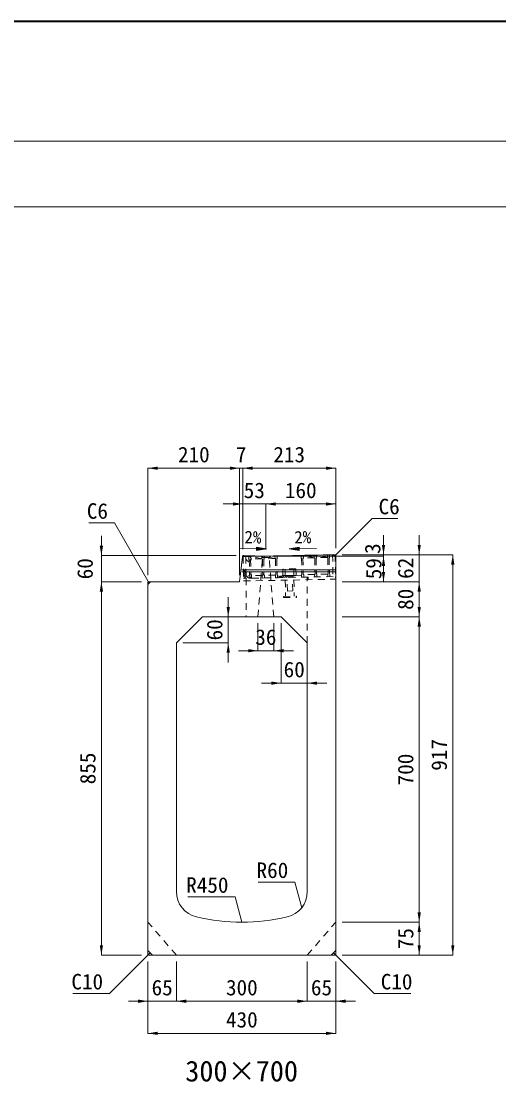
# Model space of a CAD drawing. Units: millimetres at full size; some dimension numbers follow another scale. Extents: x -3301 to 90699, y 107523 to 139162.
# Drawn here: x 17385 to 18479, y 132994 to 135424 of the extents above; entities that cross this region are included whole.
import ezdxf
from ezdxf.enums import TextEntityAlignment as Align

# ---------------------------------------------------------------- set-up
doc = ezdxf.new("R2010")
doc.units = ezdxf.units.MM
doc.header["$LTSCALE"] = 21
doc.header["$PDMODE"] = 32
doc.header["$PDSIZE"] = 10.5
doc.linetypes.add('USER1', pattern=[1.35, 0.75, -0.6])
for name, color, linetype, lineweight in [('0_2', 7, 'USER1', 9), ('図枠', 7, 'Continuous', 5), ('寸法線', 7, 'Continuous', 9), ('引出線', 4, 'Continuous', 9), ('本体', 2, 'Continuous', 9), ('補助線', 8, 'Continuous', 13), ('ｸﾞﾚｰﾁﾝｸﾞ', 7, 'USER1', 9)]:
    doc.layers.add(name, color=color, linetype=linetype, lineweight=lineweight)
doc.styles.add('ＭＳ ゴシック', font='')
doc.styles.get('ＭＳ ゴシック').set_extended_font_data('MS Gothic')

# ---------------------------------------------------------------- blocks, each defined once
blk = doc.blocks.new('filled_arrow')
at = {"color": 0, "linetype": 'Continuous', "lineweight": -2}
blk.add_solid([(7.5, 1.25), (0, 0), (7.5, -1.25)], dxfattribs=at)

msp = doc.modelspace()

# ---------------------------------------------------------------- hatches: boundary and pattern name
at = {"layer": '引出線'}
for points in [[(17924.13, 134219.13), (17923.98, 134211.63), (17946.55, 134214.93)], [(18021.49, 134219.13), (18021.64, 134211.63), (17999.06, 134214.93)]]:
    msp.add_hatch(color=256, dxfattribs=at).paths.add_polyline_path(points)
at = {"layer": 'ｸﾞﾚｰﾁﾝｸﾞ'}
h = msp.add_hatch(dxfattribs=at)
h.set_pattern_fill('USER', color=256, style=0, pattern_type=2)
h.set_pattern_definition([(46.14576, (17369.18, 133819.99), (-2.28951, 2.19972), [75, -60])])
h.paths.add_polyline_path([(17893.25, 134197.53), (17899.25, 134197.65), (17900.25, 134147.66), (17894.25, 134147.54)])
h = msp.add_hatch(dxfattribs=at)
h.set_pattern_fill('USER', color=256, style=0, pattern_type=2)
h.set_pattern_definition([(46.14576, (17466.16, 133821.93), (-2.28951, 2.19972), [75, -60])])
h.paths.add_polyline_path([(17972.23, 134149.1), (17972.14, 134153.6), (18007.63, 134154.3), (18022.63, 134154.6), (18027.13, 134154.69), (18027.22, 134150.2), (18007.72, 134149.81)])

# ---------------------------------------------------------------- linework, layer by layer
at = {"layer": '0_2'}
for p, q in [((17934.85, 134198.78), (17937.67, 134195.72)), ((17955.85, 134198.78), (17953.03, 134195.72)), ((17927.35, 134059.63), (17937.67, 134195.72)), ((17937.67, 134195.72), (17953.03, 134195.72)), ((17963.35, 134059.63), (17953.03, 134195.72))]:
    msp.add_line(p, q, dxfattribs=at)
at = {"layer": '図枠', "lineweight": 40}
msp.add_line((12824.21, 135424.01), (22574.21, 135424.01), dxfattribs=at)
at = {"layer": '図枠', "lineweight": 13}
for p, q in [((13199.21, 135149.01), (22199.21, 135149.01)), ((13199.21, 134999.01), (22199.21, 134999.01))]:
    msp.add_line(p, q, dxfattribs=at)
at = {"layer": '寸法線'}
for p, q in [((17675.35, 134399.96), (17885.35, 134399.96)), ((17675.35, 134154.63), (17675.35, 134399.96)), ((17840.35, 134399.96), (17937.35, 134399.96)), ((17885.35, 134154.63), (17885.35, 134399.96)), ((17885.35, 134154.63), (17885.35, 134399.96)), ((17892.35, 134214.63), (17892.35, 134399.96)), ((17892.35, 134399.96), (18105.35, 134399.96)), ((17892.35, 134214.63), (17892.35, 134399.96)), ((18105.35, 134216.63), (18105.35, 134399.96)), ((17847.35, 134317.94), (17990.35, 134317.94)), ((17892.35, 134214.63), (17892.35, 134317.94)), ((17945.35, 134213.57), (17945.35, 134317.94)), ((17945.35, 134317.94), (18105.35, 134317.94)), ((17945.35, 134213.57), (17945.35, 134317.94)), ((18105.35, 134216.63), (18105.35, 134317.94)), ((18214.85, 134246.63), (18214.85, 134153.57)), ((18296.7, 134246.63), (18296.7, 134094.63)), ((17568.6, 134244.63), (17568.6, 134094.63)), ((17877.35, 134199.63), (17568.6, 134199.63)), ((17960.35, 134198.57), (18214.85, 134198.57)), ((17960.35, 134198.57), (18214.85, 134198.57)), ((18120.35, 134201.63), (18214.85, 134201.63)), ((18120.35, 134201.63), (18373.57, 134201.63)), ((18120.35, 134201.63), (18296.7, 134201.63)), ((18214.85, 134198.57), (18214.85, 134139.63)), ((18373.57, 134201.63), (18373.57, 133284.63)), ((17660.35, 134139.63), (17568.6, 134139.63)), ((17568.6, 134139.63), (17568.6, 133284.63)), ((17660.35, 134139.63), (17568.6, 134139.63)), ((18120.35, 134139.63), (18214.85, 134139.63)), ((18120.35, 134139.63), (18296.7, 134139.63)), ((18120.35, 134139.63), (18296.7, 134139.63)), ((18296.7, 134139.63), (18296.7, 134059.63)), ((17859.24, 134104.63), (17859.24, 133954.63)), ((17815.35, 134059.63), (17859.24, 134059.63)), ((18120.35, 134059.63), (18296.7, 134059.63)), ((18120.35, 134059.63), (18296.7, 134059.63)), ((18296.7, 134059.63), (18296.7, 133359.63)), ((17927.35, 134044.63), (17927.35, 133981.79)), ((17963.35, 134044.63), (17963.35, 133981.79)), ((17980.35, 134044.63), (17980.35, 133907.51)), ((17755.35, 133999.63), (17859.24, 133999.63)), ((17882.35, 133981.79), (18008.35, 133981.79)), ((18040.35, 133984.63), (18040.35, 133907.51)), ((17935.35, 133907.51), (18085.35, 133907.51)), ((18120.35, 133359.63), (18296.7, 133359.63)), ((18120.35, 133359.63), (18296.7, 133359.63)), ((18296.7, 133359.63), (18296.7, 133284.63)), ((17660.35, 133284.63), (17568.6, 133284.63)), ((18120.35, 133284.63), (18296.7, 133284.63)), ((18120.35, 133284.63), (18373.57, 133284.63)), ((17675.35, 133269.63), (17675.35, 133178.8)), ((17675.35, 133269.63), (17675.35, 133105.2)), ((17740.35, 133269.63), (17740.35, 133178.8)), ((17740.35, 133269.63), (17740.35, 133178.8)), ((18040.35, 133269.63), (18040.35, 133178.8)), ((18040.35, 133269.63), (18040.35, 133178.8)), ((18105.35, 133269.63), (18105.35, 133178.8)), ((18105.35, 133269.63), (18105.35, 133105.2)), ((17630.35, 133178.8), (17785.35, 133178.8)), ((17740.35, 133178.8), (18040.35, 133178.8)), ((17995.35, 133178.8), (18150.35, 133178.8)), ((17675.35, 133105.2), (18105.35, 133105.2))]:
    msp.add_line(p, q, dxfattribs=at)
at = {"layer": '引出線'}
for p, q in [((17884.44, 134216.17), (17946.55, 134214.93)), ((18061.17, 134216.17), (17999.06, 134214.93))]:
    msp.add_line(p, q, dxfattribs=at)
for points in [[(17678.35, 134136.69), (17598.66, 134274.72), (17539.49, 134274.72)], [(18102.35, 134198.71), (18188.6, 134284.95), (18247.76, 134284.95)], [(18027.42, 133392.95), (18011.68, 133451.69), (17927.77, 133451.69)], [(17890.35, 133359.63), (17874.75, 133417.84), (17766.48, 133417.84)], [(17680.35, 133289.63), (17587.51, 133196.4), (17503.22, 133196.4)], [(18100.35, 133289.63), (18193.58, 133196.4), (18277.87, 133196.4)]]:
    msp.add_lwpolyline(points, dxfattribs=at)
at = {"layer": '引出線', "lineweight": 13}
for points in [[(17924.13, 134219.13), (17923.98, 134211.63), (17946.55, 134214.93)], [(18021.49, 134219.13), (18021.64, 134211.63), (17999.06, 134214.93)]]:
    msp.add_lwpolyline(points, close=True, dxfattribs=at)
at = {"layer": '本体', "lineweight": 13}
for p, q in [((17895.08, 134199.57), (17945.35, 134198.57)), ((17945.35, 134198.57), (18099.35, 134201.51)), ((18105.35, 134195.63), (18099.35, 134201.51)), ((17892.04, 134196.92), (17885.35, 134139.63)), ((18105.35, 133294.63), (18105.35, 134195.63)), ((17681.35, 134139.63), (17675.35, 134133.63)), ((17675.35, 134133.63), (17675.35, 133294.63)), ((17681.35, 134139.63), (17885.35, 134139.63)), ((17740.35, 133999.63), (17800.35, 134059.63)), ((17800.35, 134059.63), (17980.35, 134059.63)), ((17980.35, 134059.63), (18040.35, 133999.63)), ((17740.35, 133999.63), (17740.35, 133430.15)), ((18040.35, 133430.16), (18040.35, 133999.63)), ((17685.35, 133284.63), (17675.35, 133294.63)), ((17685.35, 133284.63), (18095.35, 133284.63)), ((18095.35, 133284.63), (18105.35, 133294.63))]:
    msp.add_line(p, q, dxfattribs=at)
at = {"layer": '本体', "color": 4}
for p, q in [((18105.35, 134166.76), (17890.27, 134166.76)), ((18105.35, 134162.76), (17890.27, 134162.76))]:
    msp.add_line(p, q, dxfattribs=at)
at = {"layer": '本体', "linetype": 'USER1'}
for p, q in [((18040.35, 133999.63), (18040.35, 134150.46)), ((17900.25, 134147.66), (17900.25, 134059.63))]:
    msp.add_line(p, q, dxfattribs=at)
at = {"layer": '本体', "color": 7, "linetype": 'USER1'}
for p, q in [((17740.35, 133284.63), (17675.35, 133359.63)), ((18040.35, 133284.63), (18105.35, 133359.63))]:
    msp.add_line(p, q, dxfattribs=at)
at = {"layer": '本体', "lineweight": 13}
for centre, radius, start, end in [((17895.02, 134196.57), 3, 88.85438, 173.34557), ((17800.35, 133430.15), 60, 180, 256.65779), ((17980.35, 133430.16), 60, 283.34251, 0), ((17890.35, 133809.63), 450, 256.65779, 283.34251)]:
    msp.add_arc(centre, radius, start, end, dxfattribs=at)
at = {"layer": '補助線'}
for p, q in [((17892.04, 134196.92), (17892.35, 134199.63)), ((17895.08, 134199.57), (17892.35, 134199.63)), ((18099.35, 134201.51), (18105.35, 134201.63)), ((18105.35, 134195.63), (18105.35, 134201.63)), ((17675.35, 134133.63), (17675.35, 134139.63)), ((17681.35, 134139.63), (17675.35, 134139.63)), ((17675.35, 133294.63), (17675.35, 133284.63)), ((17685.35, 133284.63), (17675.35, 133284.63)), ((18095.35, 133284.63), (18105.35, 133284.63)), ((18105.35, 133294.63), (18105.35, 133284.63))]:
    msp.add_line(p, q, dxfattribs=at)
at = {"layer": 'ｸﾞﾚｰﾁﾝｸﾞ'}
for p, q in [((17893.25, 134197.53), (18104.21, 134201.75)), ((17893.25, 134197.53), (17894.37, 134141.54)), ((17899.25, 134197.65), (17900.25, 134147.66)), ((17906.24, 134197.79), (18091.21, 134201.49)), ((17911.24, 134197.89), (17906.24, 134197.79)), ((17911.24, 134197.89), (17906.24, 134197.79)), ((17911.24, 134197.89), (17906.24, 134197.79)), ((17906.36, 134191.79), (17906.24, 134197.79)), ((17906.24, 134197.79), (17906.36, 134191.79)), ((17906.24, 134197.79), (17906.36, 134191.79)), ((17906.24, 134197.79), (17906.36, 134191.79)), ((17906.24, 134197.79), (17906.36, 134191.79)), ((17906.24, 134197.79), (17906.36, 134191.79)), ((17906.24, 134197.79), (17906.36, 134191.79)), ((17936.36, 134192.39), (17911.24, 134197.89)), ((17911.24, 134197.89), (17911.36, 134191.89)), ((17911.24, 134197.89), (17911.36, 134191.89)), ((17911.24, 134197.89), (17911.36, 134191.89)), ((17941.24, 134198.49), (17936.24, 134198.39)), ((17941.24, 134198.49), (17936.24, 134198.39)), ((17941.24, 134198.49), (17936.24, 134198.39)), ((17936.24, 134198.39), (17936.36, 134192.39)), ((17936.24, 134198.39), (17936.36, 134192.39)), ((17936.24, 134198.39), (17936.36, 134192.39)), ((17966.35, 134192.99), (17941.24, 134198.49)), ((17941.24, 134198.49), (17941.36, 134192.49)), ((17941.24, 134198.49), (17941.36, 134192.49)), ((17941.24, 134198.49), (17941.36, 134192.49)), ((17971.23, 134199.09), (17966.23, 134198.99)), ((17971.23, 134199.09), (17966.23, 134198.99)), ((17971.23, 134199.09), (17966.23, 134198.99)), ((17966.23, 134198.99), (17966.35, 134192.99)), ((17966.23, 134198.99), (17966.35, 134192.99)), ((17966.23, 134198.99), (17966.35, 134192.99)), ((17971.23, 134199.09), (17971.35, 134193.09)), ((17971.23, 134199.09), (17971.35, 134193.09)), ((17971.23, 134199.09), (17971.35, 134193.09)), ((18026.22, 134200.19), (18026.34, 134194.19)), ((18026.22, 134200.19), (18026.34, 134194.19)), ((18026.22, 134200.19), (18026.34, 134194.19)), ((18031.22, 134200.29), (18031.34, 134194.29)), ((18031.22, 134200.29), (18031.34, 134194.29)), ((18031.22, 134200.29), (18031.34, 134194.29)), ((18056.33, 134194.79), (18031.22, 134200.29)), ((18056.21, 134200.79), (18056.33, 134194.79)), ((18056.21, 134200.79), (18056.33, 134194.79)), ((18056.21, 134200.79), (18056.33, 134194.79)), ((18061.21, 134200.89), (18061.33, 134194.89)), ((18061.21, 134200.89), (18061.33, 134194.89)), ((18061.21, 134200.89), (18061.33, 134194.89)), ((18086.33, 134195.39), (18061.21, 134200.89)), ((18091.21, 134201.49), (18086.21, 134201.39)), ((18091.21, 134201.49), (18086.21, 134201.39)), ((18091.21, 134201.49), (18086.21, 134201.39)), ((18086.21, 134201.39), (18086.33, 134195.39)), ((18086.21, 134201.39), (18086.33, 134195.39)), ((18086.21, 134201.39), (18086.33, 134195.39)), ((18091.21, 134201.49), (18091.33, 134195.49)), ((18091.21, 134201.49), (18091.33, 134195.49)), ((18091.21, 134201.49), (18091.33, 134195.49)), ((18098.21, 134201.63), (18099.21, 134151.64)), ((18104.21, 134201.75), (18105.33, 134145.76)), ((17906.36, 134191.79), (17907.38, 134190.81)), ((17906.36, 134191.79), (17907.38, 134190.81)), ((17906.36, 134191.79), (17907.38, 134190.81)), ((17907.38, 134190.81), (17908.1, 134154.81)), ((17907.38, 134190.81), (17908.1, 134154.81)), ((17907.38, 134190.81), (17908.1, 134154.81)), ((17911.36, 134191.89), (17910.38, 134190.87)), ((17911.36, 134191.89), (17910.38, 134190.87)), ((17911.36, 134191.89), (17910.38, 134190.87)), ((17910.38, 134190.87), (17911.1, 134154.87)), ((17910.38, 134190.87), (17911.1, 134154.87)), ((17910.38, 134190.87), (17911.1, 134154.87)), ((17936.36, 134192.39), (17911.36, 134191.89)), ((17936.36, 134192.39), (17937.38, 134191.41)), ((17936.36, 134192.39), (17937.38, 134191.41)), ((17936.36, 134192.39), (17937.38, 134191.41)), ((17937.38, 134191.41), (17938.1, 134155.41)), ((17937.38, 134191.41), (17938.1, 134155.41)), ((17937.38, 134191.41), (17938.1, 134155.41)), ((17941.36, 134192.49), (17940.38, 134191.47)), ((17941.36, 134192.49), (17940.38, 134191.47)), ((17941.36, 134192.49), (17940.38, 134191.47)), ((17940.38, 134191.47), (17941.1, 134155.47)), ((17940.38, 134191.47), (17941.1, 134155.47)), ((17940.38, 134191.47), (17941.1, 134155.47)), ((17966.35, 134192.99), (17941.36, 134192.49)), ((17966.35, 134192.99), (17967.37, 134192.01)), ((17966.35, 134192.99), (17967.37, 134192.01)), ((17966.35, 134192.99), (17967.37, 134192.01)), ((17967.37, 134192.01), (17968.09, 134156.01)), ((17967.37, 134192.01), (17968.09, 134156.01)), ((17967.37, 134192.01), (17968.09, 134156.01)), ((17971.35, 134193.09), (17970.37, 134192.07)), ((17971.35, 134193.09), (17970.37, 134192.07)), ((17971.35, 134193.09), (17970.37, 134192.07)), ((17970.37, 134192.07), (17971.09, 134156.07)), ((17970.37, 134192.07), (17971.09, 134156.07)), ((17970.37, 134192.07), (17971.09, 134156.07)), ((18026.34, 134194.19), (18027.36, 134193.21)), ((18026.34, 134194.19), (18027.36, 134193.21)), ((18026.34, 134194.19), (18027.36, 134193.21)), ((18027.36, 134193.21), (18028.08, 134157.21)), ((18027.36, 134193.21), (18028.08, 134157.21)), ((18027.36, 134193.21), (18028.08, 134157.21)), ((18031.34, 134194.29), (18030.36, 134193.27)), ((18031.34, 134194.29), (18030.36, 134193.27)), ((18031.34, 134194.29), (18030.36, 134193.27)), ((18030.36, 134193.27), (18031.08, 134157.27)), ((18030.36, 134193.27), (18031.08, 134157.27)), ((18030.36, 134193.27), (18031.08, 134157.27)), ((18056.33, 134194.79), (18031.34, 134194.29)), ((18056.33, 134194.79), (18057.35, 134193.81)), ((18056.33, 134194.79), (18057.35, 134193.81)), ((18056.33, 134194.79), (18057.35, 134193.81)), ((18057.35, 134193.81), (18058.07, 134157.81)), ((18057.35, 134193.81), (18058.07, 134157.81)), ((18057.35, 134193.81), (18058.07, 134157.81)), ((18061.33, 134194.89), (18060.35, 134193.87)), ((18061.33, 134194.89), (18060.35, 134193.87)), ((18061.33, 134194.89), (18060.35, 134193.87)), ((18060.35, 134193.87), (18061.07, 134157.87)), ((18060.35, 134193.87), (18061.07, 134157.87)), ((18060.35, 134193.87), (18061.07, 134157.87)), ((18086.33, 134195.39), (18061.33, 134194.89)), ((18086.33, 134195.39), (18087.35, 134194.41)), ((18086.33, 134195.39), (18087.35, 134194.41)), ((18086.33, 134195.39), (18087.35, 134194.41)), ((18087.35, 134194.41), (18088.07, 134158.41)), ((18087.35, 134194.41), (18088.07, 134158.41)), ((18087.35, 134194.41), (18088.07, 134158.41)), ((18091.33, 134195.49), (18090.35, 134194.47)), ((18091.33, 134195.49), (18090.35, 134194.47)), ((18091.33, 134195.49), (18090.35, 134194.47)), ((18090.35, 134194.47), (18091.07, 134158.47)), ((18090.35, 134194.47), (18091.07, 134158.47)), ((18090.35, 134194.47), (18091.07, 134158.47)), ((18099.21, 134151.64), (17894.25, 134147.54)), ((17907.12, 134153.8), (17908.1, 134154.81)), ((17907.12, 134153.8), (17908.1, 134154.81)), ((17907.12, 134153.8), (17908.1, 134154.81)), ((17907.24, 134147.8), (17907.12, 134153.8)), ((17907.24, 134147.8), (17907.12, 134153.8)), ((17907.24, 134147.8), (17907.12, 134153.8)), ((17907.24, 134147.8), (17907.12, 134153.8)), ((17907.24, 134147.8), (17907.12, 134153.8)), ((17907.24, 134147.8), (17907.12, 134153.8)), ((17912.12, 134153.9), (17911.1, 134154.87)), ((17912.12, 134153.9), (17911.1, 134154.87)), ((17912.12, 134153.9), (17911.1, 134154.87)), ((17937.12, 134154.39), (17912.12, 134153.9)), ((17912.24, 134147.9), (17912.12, 134153.9)), ((17912.24, 134147.9), (17912.12, 134153.9)), ((17912.24, 134147.9), (17912.12, 134153.9)), ((17937.12, 134154.39), (17938.1, 134155.41)), ((17937.12, 134154.39), (17938.1, 134155.41)), ((17937.12, 134154.39), (17938.1, 134155.41)), ((17937.24, 134148.4), (17937.12, 134154.39)), ((17937.24, 134148.4), (17937.12, 134154.39)), ((17937.24, 134148.4), (17937.12, 134154.39)), ((17942.12, 134154.49), (17941.1, 134155.47)), ((17942.12, 134154.49), (17941.1, 134155.47)), ((17942.12, 134154.49), (17941.1, 134155.47)), ((17967.11, 134154.99), (17942.12, 134154.49)), ((17942.24, 134148.5), (17942.12, 134154.49)), ((17942.24, 134148.5), (17942.12, 134154.49)), ((17942.24, 134148.5), (17942.12, 134154.49)), ((17967.11, 134154.99), (17968.09, 134156.01)), ((17967.11, 134154.99), (17968.09, 134156.01)), ((17967.11, 134154.99), (17968.09, 134156.01)), ((17967.23, 134149), (17967.11, 134154.99)), ((17967.23, 134149), (17967.11, 134154.99)), ((17967.23, 134149), (17967.11, 134154.99)), ((17972.23, 134149.1), (17967.23, 134149)), ((17972.23, 134149.1), (17967.23, 134149)), ((17972.23, 134149.1), (17967.23, 134149)), ((17972.11, 134155.09), (17971.09, 134156.07)), ((17972.11, 134155.09), (17971.09, 134156.07)), ((17972.11, 134155.09), (17971.09, 134156.07)), ((17972.23, 134149.1), (17972.11, 134155.09)), ((17972.23, 134149.1), (17972.11, 134155.09)), ((17972.23, 134149.1), (17972.11, 134155.09)), ((18027.13, 134154.69), (17972.14, 134153.6)), ((18014.33, 134169.44), (17984.34, 134168.84)), ((17984.34, 134168.84), (17984.64, 134153.85)), ((18014.63, 134154.44), (17984.64, 134153.85)), ((17989.34, 134168.94), (17989.64, 134153.95)), ((18009.33, 134169.34), (18009.63, 134154.34)), ((18014.33, 134169.44), (18014.63, 134154.44)), ((18027.1, 134156.19), (18028.08, 134157.21)), ((18027.1, 134156.19), (18028.08, 134157.21)), ((18027.1, 134156.19), (18028.08, 134157.21)), ((18027.22, 134150.2), (18027.1, 134156.19)), ((18027.22, 134150.2), (18027.1, 134156.19)), ((18027.22, 134150.2), (18027.1, 134156.19)), ((18032.22, 134150.3), (18027.22, 134150.2)), ((18032.22, 134150.3), (18027.22, 134150.2)), ((18032.22, 134150.3), (18027.22, 134150.2)), ((18032.1, 134156.29), (18031.08, 134157.27)), ((18032.1, 134156.29), (18031.08, 134157.27)), ((18032.1, 134156.29), (18031.08, 134157.27)), ((18057.09, 134156.79), (18032.1, 134156.29)), ((18032.22, 134150.3), (18032.1, 134156.29)), ((18032.22, 134150.3), (18032.1, 134156.29)), ((18032.22, 134150.3), (18032.1, 134156.29)), ((18042.22, 134150.5), (18042.34, 134144.5)), ((18057.09, 134156.79), (18058.07, 134157.81)), ((18057.09, 134156.79), (18058.07, 134157.81)), ((18057.09, 134156.79), (18058.07, 134157.81)), ((18057.21, 134150.8), (18057.09, 134156.79)), ((18057.21, 134150.8), (18057.09, 134156.79)), ((18057.21, 134150.8), (18057.09, 134156.79)), ((18062.21, 134150.9), (18057.21, 134150.8)), ((18062.21, 134150.9), (18057.21, 134150.8)), ((18062.21, 134150.9), (18057.21, 134150.8)), ((18062.09, 134156.89), (18061.07, 134157.87)), ((18062.09, 134156.89), (18061.07, 134157.87)), ((18062.09, 134156.89), (18061.07, 134157.87)), ((18087.09, 134157.39), (18062.09, 134156.89)), ((18062.21, 134150.9), (18062.09, 134156.89)), ((18062.21, 134150.9), (18062.09, 134156.89)), ((18062.21, 134150.9), (18062.09, 134156.89)), ((18087.09, 134157.39), (18088.07, 134158.41)), ((18087.09, 134157.39), (18088.07, 134158.41)), ((18087.09, 134157.39), (18088.07, 134158.41)), ((18087.21, 134151.4), (18087.09, 134157.39)), ((18087.21, 134151.4), (18087.09, 134157.39)), ((18087.21, 134151.4), (18087.09, 134157.39)), ((18092.21, 134151.5), (18087.21, 134151.4)), ((18092.21, 134151.5), (18087.21, 134151.4)), ((18092.21, 134151.5), (18087.21, 134151.4)), ((18092.09, 134157.49), (18091.07, 134158.47)), ((18092.09, 134157.49), (18091.07, 134158.47)), ((18092.09, 134157.49), (18091.07, 134158.47)), ((18092.21, 134151.5), (18092.09, 134157.49)), ((18092.21, 134151.5), (18092.09, 134157.49)), ((18092.21, 134151.5), (18092.09, 134157.49)), ((18105.33, 134145.76), (18105.23, 134150.76)), ((17894.37, 134141.54), (18105.33, 134145.76)), ((17912.24, 134147.9), (17907.24, 134147.8)), ((17912.24, 134147.9), (17907.24, 134147.8)), ((17912.24, 134147.9), (17907.24, 134147.8)), ((17942.24, 134148.5), (17937.24, 134148.4)), ((17942.24, 134148.5), (17937.24, 134148.4)), ((17942.24, 134148.5), (17937.24, 134148.4)), ((17989.85, 134143.45), (17990.59, 134106.45)), ((17994.85, 134118.43), (17993.85, 134143.41)), ((18006.84, 134118.91), (18005.84, 134143.89)), ((18009.84, 134143.85), (18010.58, 134106.85)), ((17985.59, 134106.35), (18015.58, 134106.95)), ((17985.65, 134103.36), (17985.59, 134106.35)), ((17985.65, 134103.36), (18015.64, 134103.96)), ((18006.84, 134118.91), (17994.85, 134118.43)), ((18015.64, 134103.96), (18015.58, 134106.95))]:
    msp.add_line(p, q, dxfattribs=at)
for p in [(17906.36, 134191.79), (17907.12, 134153.8)]:
    msp.add_point(p, dxfattribs=at)

# ---------------------------------------------------------------- block references
at = {"layer": '寸法線', "xscale": 3, "yscale": 3}
for p in [(17675.35, 134399.96), (17892.35, 134399.96), (17892.35, 134399.96), (17945.35, 134317.94), (17945.35, 134317.94), (17963.35, 133981.79), (18040.35, 133907.51), (17740.35, 133178.8), (17740.35, 133178.8), (18105.35, 133178.8), (17675.35, 133105.2)]:
    msp.add_blockref('filled_arrow', p, dxfattribs=at)
for p, rotation in [((17885.35, 134399.96), 180), ((17885.35, 134399.96), 180), ((18105.35, 134399.96), 180), ((17892.35, 134317.94), 180), ((18105.35, 134317.94), 180), ((17568.6, 134199.63), 90), ((18214.85, 134201.63), 90), ((18296.7, 134201.63), 90), ((18214.85, 134198.57), 270), ((18373.57, 134201.63), 270), ((18214.85, 134139.63), 90), ((17568.6, 134139.63), 270), ((17568.6, 134139.63), 270), ((18296.7, 134139.63), 270), ((18296.7, 134139.63), 270), ((17859.24, 134059.63), 90), ((18296.7, 134059.63), 90), ((18296.7, 134059.63), 270), ((17859.24, 133999.63), 270), ((17927.35, 133981.79), 180), ((17980.35, 133907.51), 180), ((18296.7, 133359.63), 90), ((18296.7, 133359.63), 270), ((17568.6, 133284.63), 90), ((18296.7, 133284.63), 90), ((18373.57, 133284.63), 90), ((17675.35, 133178.8), 180), ((18040.35, 133178.8), 180), ((18040.35, 133178.8), 180), ((18105.35, 133105.2), 180)]:
    msp.add_blockref('filled_arrow', p, dxfattribs=dict(at, rotation=rotation))
at = {"layer": '引出線', "xscale": 0.12, "yscale": 0.12}
for p, rotation in [((18102.35, 134198.71), 45), ((17678.35, 134136.69), 120), ((18027.42, 133392.95), 105), ((17890.35, 133359.63), 105), ((17680.35, 133289.63), 225.1), ((18100.35, 133289.63), 315)]:
    msp.add_blockref('filled_arrow', p, dxfattribs=dict(at, rotation=rotation))

# ---------------------------------------------------------------- texts
at = {"layer": '0_2', "style": 'ＭＳ ゴシック'}
msp.add_text('300×700', height=47.47, dxfattribs=at).set_placement((17889.87, 133018.73), align=Align.MIDDLE_CENTER)
at = {"layer": '寸法線', "style": 'ＭＳ ゴシック'}
for s, p in [('210', (17780.35, 134431.21)), ('7', (17888.85, 134431.21)), ('213', (17998.85, 134431.21)), ('53', (17918.85, 134349.19)), ('160', (18025.35, 134349.19)), ('36', (17945.35, 134013.04)), ('60', (18010.35, 133938.76)), ('65', (17707.85, 133210.05)), ('300', (17890.35, 133210.05)), ('65', (18072.85, 133210.05)), ('430', (17890.35, 133136.45))]:
    msp.add_text(s, height=35.6, dxfattribs=at).set_placement(p, align=Align.MIDDLE_CENTER)
for s, p in [('3', (18189.9, 134215.67)), ('60', (17531.1, 134169.63)), ('59', (18192.35, 134169.75)), ('62', (18265.45, 134170.63)), ('80', (18265.45, 134099.63)), ('60', (17827.99, 134029.63)), ('917', (18342.32, 133743.13)), ('855', (17537.35, 133712.13)), ('700', (18265.45, 133709.63)), ('75', (18265.45, 133322.13))]:
    msp.add_text(s, height=35.6, rotation=90, dxfattribs=at).set_placement(p, align=Align.MIDDLE_CENTER)
at = {"layer": '引出線', "style": 'ＭＳ ゴシック'}
for s, p in [('C6', (17583.66, 134319.72)), ('R60', (17996.68, 133496.69)), ('R450', (17859.75, 133462.84)), ('C10', (17572.51, 133241.4))]:
    msp.add_text(s, height=35.6, dxfattribs=at).set_placement(p, align=Align.TOP_RIGHT)
for s, p in [('C6', (18203.6, 134329.95)), ('C10', (18208.58, 133241.4))]:
    msp.add_text(s, height=35.6, dxfattribs=at).set_placement(p, align=Align.TOP_LEFT)
for rotation, p in [(359, (17915.77, 134242.05)), (1, (18029.84, 134242.05))]:
    msp.add_text('2%', height=28.48, rotation=rotation, dxfattribs=at).set_placement(p, align=Align.MIDDLE_CENTER)

doc.saveas('drawing.dxf')
